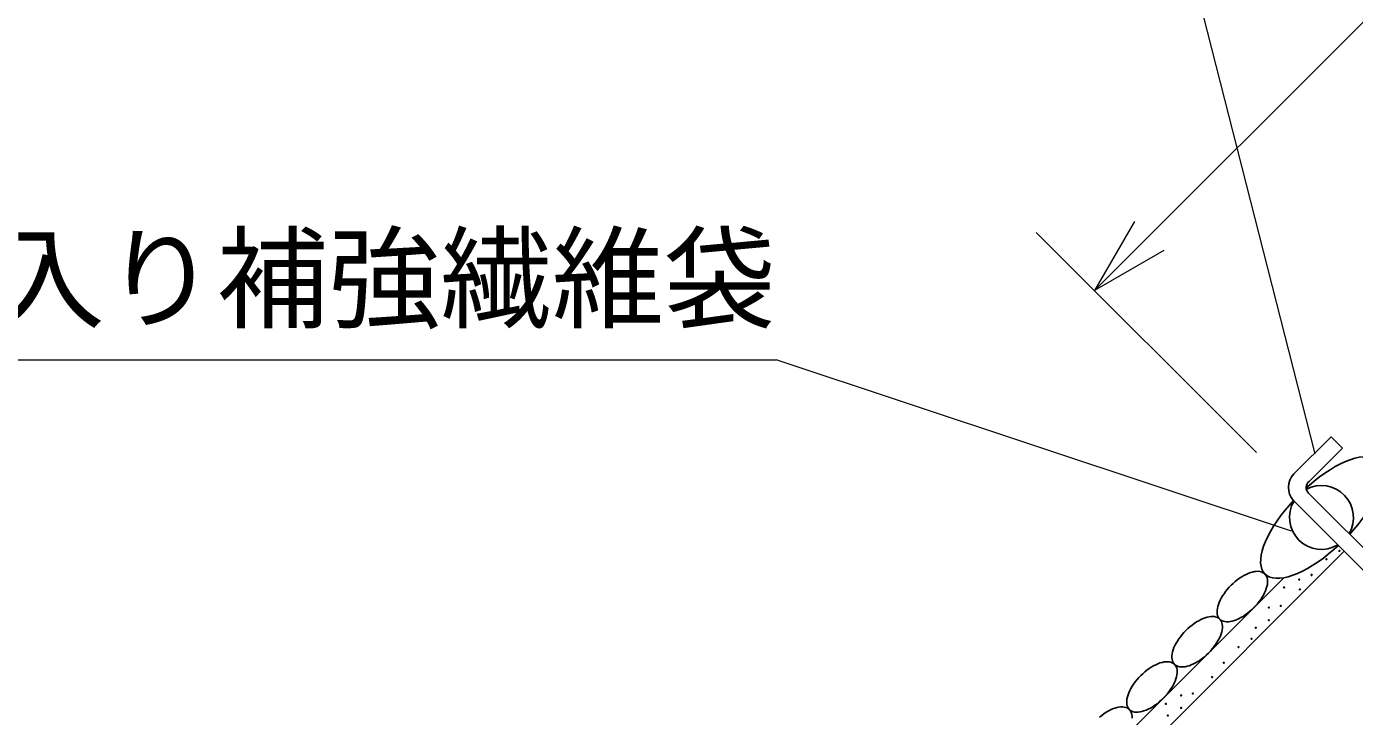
# Model space of a CAD drawing. Units: millimetres, scale not verified. Extents: x 200 to 8204, y 200 to 5825.
# Drawn here: x 1031 to 1862, y 2428 to 2860 of the extents above; entities that cross this region are included whole.
import ezdxf
from ezdxf.enums import TextEntityAlignment as Align

# ---------------------------------------------------------------- set-up
doc = ezdxf.new("R2010")
doc.units = ezdxf.units.MM
doc.header["$LTSCALE"] = 20
for name, color, linetype, lineweight in [('C-STR', 7, 'Continuous', 25), ('C-STR-DIM', 1, 'Continuous', 13), ('C-STR-HTXT', 1, 'Continuous', 13)]:
    doc.layers.add(name, color=color, linetype=linetype, lineweight=lineweight)
doc.styles.add('ＭＳ ゴシック', font='')
doc.styles.get('ＭＳ ゴシック').set_extended_font_data('MS Gothic')

msp = doc.modelspace()

# ---------------------------------------------------------------- linework, layer by layer
at = {"layer": 'C-STR'}
for p, q in [((1824.25, 2579.69), (1847.54, 2603)), ((1854.61, 2595.93), (1847.54, 2603)), ((1854.61, 2595.93), (1833.76, 2575.06)), ((1823.97, 2563.06), (1944.04, 2443.06)), ((1833.46, 2567.71), (1950.41, 2450.84)), ((1611.72, 2287.26), (1855.76, 2531.3)), ((1667.09, 2363.84), (1817.98, 2514.73)), ((1806.74, 2517.07), (1806.17, 2516.4)), ((1778.45, 2488.78), (1777.89, 2488.11)), ((1750.17, 2460.5), (1749.61, 2459.83)), ((1721.88, 2432.22), (1721.32, 2431.55))]:
    msp.add_line(p, q, dxfattribs=at)
for points in [[(1876.88, 2587.78), (1875.52, 2588.88), (1873.89, 2589.7), (1872.02, 2590.23), (1869.92, 2590.48), (1867.6, 2590.44), (1865.08, 2590.11), (1862.38, 2589.5), (1859.52, 2588.6), (1856.53, 2587.42), (1853.42, 2585.98), (1850.22, 2584.29), (1846.96, 2582.35), (1843.65, 2580.18), (1840.33, 2577.81), (1837.02, 2575.23), (1833.74, 2572.49), (1832.01, 2570.93)], [(1859.21, 2541.98), (1861.6, 2544.64), (1864.34, 2547.91), (1866.91, 2551.23), (1869.29, 2554.55), (1871.45, 2557.85), (1873.39, 2561.12), (1875.09, 2564.32), (1876.53, 2567.42), (1877.7, 2570.42), (1878.6, 2573.27), (1879.22, 2575.97), (1879.55, 2578.49), (1879.59, 2580.81), (1879.34, 2582.91), (1878.8, 2584.79), (1877.98, 2586.41)], [(1824, 2563.03), (1821.46, 2560.21), (1818.72, 2556.93), (1816.15, 2553.62), (1813.77, 2550.3), (1811.6, 2546.99), (1809.67, 2543.73), (1807.97, 2540.53), (1806.53, 2537.42), (1805.36, 2534.43), (1804.46, 2531.57), (1803.84, 2528.88), (1803.51, 2526.36), (1803.47, 2524.04), (1803.72, 2521.93), (1804.26, 2520.06), (1805.08, 2518.44), (1806.17, 2517.07), (1807.54, 2515.97), (1809.17, 2515.15), (1811.04, 2514.61), (1813.14, 2514.36), (1815.46, 2514.4), (1817.98, 2514.73), (1820.68, 2515.35), (1823.54, 2516.25), (1826.53, 2517.42), (1829.64, 2518.86), (1832.83, 2520.56), (1836.1, 2522.5), (1839.4, 2524.66), (1842.73, 2527.04), (1846.04, 2529.61), (1849.32, 2532.36), (1852.15, 2534.9)], [(1806.17, 2517.07), (1805.5, 2517.63), (1804.73, 2518.08), (1803.86, 2518.42), (1802.9, 2518.63), (1801.86, 2518.73), (1800.74, 2518.71), (1799.56, 2518.57), (1798.32, 2518.3), (1797.03, 2517.93), (1795.71, 2517.43), (1794.35, 2516.83), (1792.98, 2516.12), (1791.6, 2515.31), (1790.22, 2514.41), (1788.86, 2513.42), (1787.52, 2512.35), (1786.22, 2511.2), (1784.96, 2510), (1783.76, 2508.74), (1782.61, 2507.43), (1781.54, 2506.1), (1780.55, 2504.73), (1779.65, 2503.36), (1778.84, 2501.98), (1778.13, 2500.61), (1777.52, 2499.25), (1777.03, 2497.93), (1776.65, 2496.64), (1776.39, 2495.4), (1776.25, 2494.21), (1776.23, 2493.1), (1776.32, 2492.06), (1776.54, 2491.1), (1776.88, 2490.23), (1777.33, 2489.45), (1777.89, 2488.78), (1778.56, 2488.22), (1779.33, 2487.77), (1780.2, 2487.44), (1781.16, 2487.22), (1782.2, 2487.12), (1783.32, 2487.14), (1784.5, 2487.29), (1785.74, 2487.55), (1787.03, 2487.93), (1788.36, 2488.42), (1789.71, 2489.02), (1791.08, 2489.73), (1792.46, 2490.54), (1793.84, 2491.44), (1795.2, 2492.44), (1796.54, 2493.51), (1797.84, 2494.65), (1799.1, 2495.86), (1800.31, 2497.11), (1801.45, 2498.42), (1802.52, 2499.76), (1803.51, 2501.12), (1804.42, 2502.49), (1805.23, 2503.87), (1805.94, 2505.25), (1806.54, 2506.6), (1807.03, 2507.93), (1807.41, 2509.21), (1807.67, 2510.45), (1807.81, 2511.64), (1807.84, 2512.75), (1807.74, 2513.8), (1807.52, 2514.76), (1807.19, 2515.63), (1806.74, 2516.4)], [(1777.89, 2488.78), (1777.22, 2489.35), (1776.45, 2489.8), (1775.58, 2490.13), (1774.62, 2490.35), (1773.58, 2490.45), (1772.46, 2490.42), (1771.28, 2490.28), (1770.04, 2490.02), (1768.75, 2489.64), (1767.42, 2489.15), (1766.07, 2488.55), (1764.69, 2487.84), (1763.32, 2487.03), (1761.94, 2486.12), (1760.58, 2485.13), (1759.24, 2484.06), (1757.94, 2482.92), (1756.68, 2481.71), (1755.47, 2480.45), (1754.33, 2479.15), (1753.26, 2477.81), (1752.27, 2476.45), (1751.36, 2475.07), (1750.55, 2473.69), (1749.84, 2472.32), (1749.24, 2470.97), (1748.75, 2469.64), (1748.37, 2468.35), (1748.11, 2467.11), (1747.96, 2465.93), (1747.94, 2464.81), (1748.04, 2463.77), (1748.26, 2462.81), (1748.59, 2461.94), (1749.04, 2461.17), (1749.61, 2460.5), (1750.28, 2459.94), (1751.05, 2459.49), (1751.92, 2459.15), (1752.88, 2458.93), (1753.92, 2458.84), (1755.04, 2458.86), (1756.22, 2459), (1757.46, 2459.26), (1758.75, 2459.64), (1760.07, 2460.13), (1761.43, 2460.74), (1762.8, 2461.45), (1764.18, 2462.26), (1765.56, 2463.16), (1766.92, 2464.15), (1768.26, 2465.22), (1769.56, 2466.37), (1770.82, 2467.57), (1772.02, 2468.83), (1773.17, 2470.13), (1774.24, 2471.47), (1775.23, 2472.83), (1776.13, 2474.21), (1776.94, 2475.59), (1777.65, 2476.96), (1778.25, 2478.32), (1778.75, 2479.64), (1779.13, 2480.93), (1779.39, 2482.17), (1779.53, 2483.35), (1779.55, 2484.47), (1779.46, 2485.51), (1779.24, 2486.47), (1778.9, 2487.34), (1778.45, 2488.11)], [(1749.61, 2460.5), (1748.94, 2461.06), (1748.16, 2461.51), (1747.29, 2461.85), (1746.33, 2462.07), (1745.29, 2462.16), (1744.18, 2462.14), (1742.99, 2462), (1741.75, 2461.74), (1740.46, 2461.36), (1739.14, 2460.86), (1737.78, 2460.26), (1736.41, 2459.55), (1735.03, 2458.74), (1733.66, 2457.84), (1732.29, 2456.85), (1730.96, 2455.78), (1729.65, 2454.63), (1728.39, 2453.43), (1727.19, 2452.17), (1726.04, 2450.87), (1724.97, 2449.53), (1723.98, 2448.17), (1723.08, 2446.79), (1722.27, 2445.41), (1721.56, 2444.04), (1720.96, 2442.68), (1720.46, 2441.36), (1720.08, 2440.07), (1719.82, 2438.83), (1719.68, 2437.65), (1719.66, 2436.53), (1719.76, 2435.49), (1719.97, 2434.53), (1720.31, 2433.66), (1720.76, 2432.89), (1721.32, 2432.22), (1721.99, 2431.65), (1722.76, 2431.2), (1723.63, 2430.87), (1724.59, 2430.65), (1725.63, 2430.55), (1726.75, 2430.57), (1727.93, 2430.72), (1729.17, 2430.98), (1730.46, 2431.36), (1731.79, 2431.85), (1733.14, 2432.45), (1734.52, 2433.16), (1735.9, 2433.97), (1737.27, 2434.88), (1738.63, 2435.87), (1739.97, 2436.94), (1741.27, 2438.08), (1742.53, 2439.29), (1743.74, 2440.55), (1744.88, 2441.85), (1745.95, 2443.19), (1746.94, 2444.55), (1747.85, 2445.93), (1748.66, 2447.3), (1749.37, 2448.68), (1749.97, 2450.03), (1750.46, 2451.36), (1750.84, 2452.65), (1751.1, 2453.89), (1751.25, 2455.07), (1751.27, 2456.19), (1751.17, 2457.23), (1750.95, 2458.19), (1750.62, 2459.06), (1750.17, 2459.83)], [(1721.32, 2432.22), (1720.65, 2432.78), (1719.88, 2433.23), (1719.01, 2433.56), (1718.05, 2433.78), (1717.01, 2433.88), (1715.89, 2433.86), (1714.71, 2433.71), (1713.47, 2433.45), (1712.18, 2433.07), (1710.85, 2432.58), (1709.5, 2431.98), (1708.13, 2431.27), (1706.75, 2430.46), (1705.37, 2429.55), (1704.01, 2428.56), (1702.67, 2427.49)], [(1722.96, 2426.79), (1722.98, 2427.9), (1722.89, 2428.94), (1722.67, 2429.9), (1722.33, 2430.77), (1721.88, 2431.55)]]:
    msp.add_lwpolyline(points, dxfattribs=at)
for centre in [(1844.66, 2526.28), (1852.74, 2531.47), (1827.67, 2513.57), (1835.38, 2516.43), (1818.12, 2508.64), (1828.01, 2507.45), (1808.68, 2496.01), (1816.05, 2497.11), (1808.68, 2488.13), (1797.79, 2476.52), (1800.42, 2483.42), (1789.71, 2471.33), (1780.43, 2461.48), (1773.06, 2452.5), (1744.16, 2435.78), (1753.73, 2441.06), (1761.1, 2442.16), (1745.47, 2428.47), (1753.73, 2433.18)]:
    msp.add_circle(centre, 0.3, dxfattribs=at)
for centre, radius, start, end in [((1833.24, 2571.22), 12.35, 136.70674, 221.35585), ((1837, 2571.25), 5, 130.3409, 225.01704), ((1841.53, 2552.42), 20, 329.82719, 118.01328), ((1841.53, 2552.42), 20, 149.16241, 300.87167)]:
    msp.add_arc(centre, radius, start, end, dxfattribs=at)
at = {"layer": 'C-STR-DIM'}
for p, q in [((2335.87, 3330.87), (1699.48, 2694.48)), ((1724.48, 2737.78), (1699.48, 2694.48)), ((1800.93, 2593.02), (1663.04, 2730.91)), ((1742.78, 2719.48), (1699.48, 2694.48))]:
    msp.add_line(p, q, dxfattribs=at)
at = {"layer": 'C-STR-HTXT'}
for p, q in [((1707.18, 3102.74), (1837.38, 2592.28)), ((730.02, 2651.05), (1500.16, 2651.05)), ((1822.76, 2543.88), (1500.16, 2651.05))]:
    msp.add_line(p, q, dxfattribs=at)

# ---------------------------------------------------------------- texts
at = {"layer": 'C-STR-DIM', "color": 7, "style": 'ＭＳ ゴシック'}
msp.add_text('モルタル入り補強繊維袋', height=51.32, dxfattribs=at).set_placement((730.02, 2661.05), align=Align.BOTTOM_LEFT)

doc.saveas('drawing.dxf')
